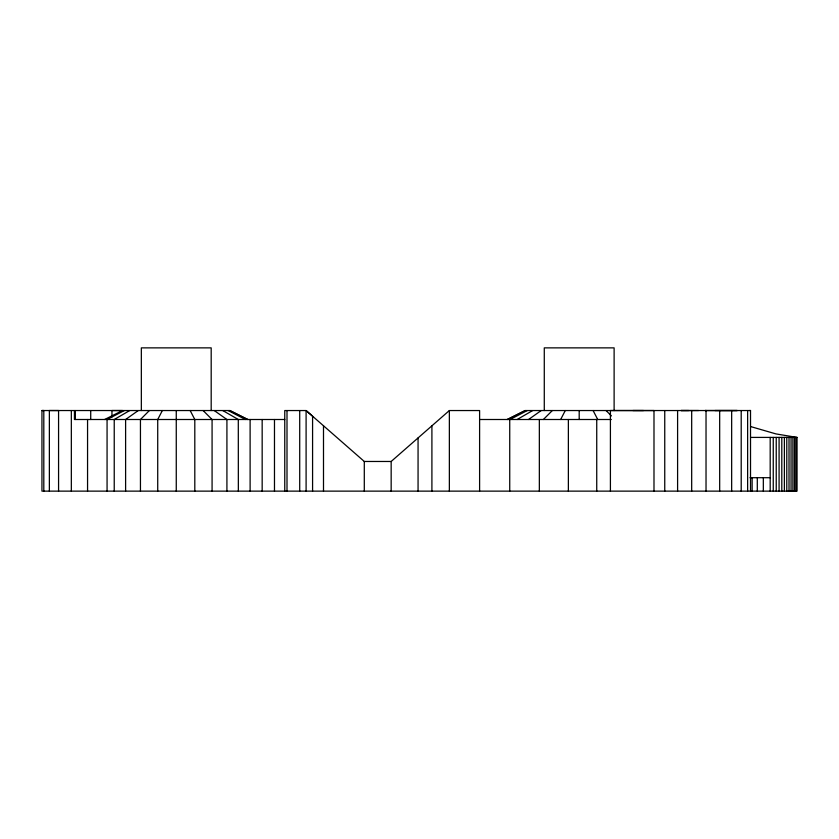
<?xml version="1.0" encoding="UTF-8"?>
<svg xmlns="http://www.w3.org/2000/svg" width="839" height="839" viewBox="0 0 839 839"><rect width="100%" height="100%" fill="white"/><g stroke="black" fill="none" stroke-linecap="round" stroke-linejoin="round"><path stroke-width="1.26" d="M162.357 410.544L157.722 419.5L157.722 491.13M560.651 419.5L565.287 410.544M149.394 410.544L140.449 419.5L140.449 491.13M543.378 419.5L552.335 410.544M284.757 491.13L284.757 410.544L306.099 410.544L364.294 461.471L391.163 461.471L449.358 410.544L479.604 410.544L479.604 491.13M138.278 410.544L125.609 419.5L125.609 491.13M528.549 419.5L541.207 410.544M129.73 410.544L114.23 419.5L114.23 491.13M517.16 419.5L532.671 410.544M124.371 410.544L107.067 419.5L107.067 491.13M510.007 419.5L527.301 410.544M104.634 419.5L122.536 410.544M507.155 419.5L525.057 410.544L750.517 410.533L750.517 491.13M507.564 419.5L525.476 410.544M750.853 426.632L775.949 433.91L797.05 437.413L797.05 491.13L41.95 491.13L41.95 410.533L43.806 410.523L43.806 491.13M122.536 410.523L111.954 410.533L111.954 416.941M688.683 410.523L681.027 410.533L698.551 410.523M705.263 410.523L706.26 410.523M705.169 410.533L737.208 410.533L714.985 410.533M749.667 410.533L750.517 410.533M41.95 410.533L229.991 410.544L247.893 419.5M284.757 419.5L74.44 419.5L74.44 410.533M479.604 419.5L611.306 419.5M750.527 437.413L797.05 437.413M750.003 477.706L770.192 477.706M632.921 410.523L643.503 410.533M229.571 410.544L247.484 419.5M228.156 410.544L245.449 419.5M222.786 410.544L238.297 419.5L238.349 491.13M214.249 410.544L226.918 419.5L226.918 491.13M606.062 410.544L611.432 415.913M203.122 410.544L212.078 419.5L212.078 491.13M593.1 410.544L597.735 419.5M190.17 410.544L194.805 419.5L194.805 491.13M90.717 410.533L90.717 419.5M75.3 410.533L75.3 419.5M795.886 437.413L795.886 491.13M794.502 437.413L794.502 491.13M792.886 437.413L792.886 491.13M791.051 437.413L791.051 491.13M789.017 437.413L789.017 491.13M786.783 437.413L786.783 491.13M784.381 437.413L784.381 491.13M781.801 437.413L781.801 491.13M779.085 437.413L779.085 491.13M776.232 437.413L776.232 491.13M773.254 437.413L773.254 491.13M770.192 437.413L770.192 491.13M763.333 477.706L763.333 491.13M757.302 477.706L757.302 491.13M752.132 477.706L752.132 491.13M747.633 410.533L747.633 491.13M741.204 410.533L741.204 491.13M731.66 410.533L731.66 491.13M719.673 410.533L719.673 491.13M706.029 410.533L706.029 491.13M691.682 410.533L691.682 491.13M677.597 410.533L677.597 491.13M664.75 410.533L664.75 491.13M653.99 491.13L653.99 410.533L610.414 410.523L610.414 491.13M614.117 410.544L614.117 347.87L544.28 347.87L544.28 410.544M596.739 419.5L596.739 491.13M579.193 410.544L579.193 419.5M568.37 419.5L568.37 491.13M539.341 419.5L539.341 491.13M509.734 419.5L509.734 491.13M449.358 410.544L449.358 491.13M431.907 425.824L431.907 491.13M418.063 437.937L418.063 491.13M391.163 461.471L391.163 491.13M364.294 461.471L364.294 491.13M323.497 425.782L323.497 491.13M312.58 491.13L312.58 416.228L306.099 410.544L306.099 491.13M299.712 410.544L299.712 491.13M287.001 410.544L287.001 491.13M274.479 419.5L274.479 491.13M262.167 419.5L262.167 491.13M250.116 419.5L250.116 491.13M211.187 410.544L211.187 347.87L141.34 347.87L141.34 410.544M176.263 410.544L176.263 491.13M87.56 419.5L87.56 491.13M71.336 410.533L71.336 491.13M58.573 491.13L58.573 410.533L49.365 410.523L49.365 491.13"/></g></svg>
